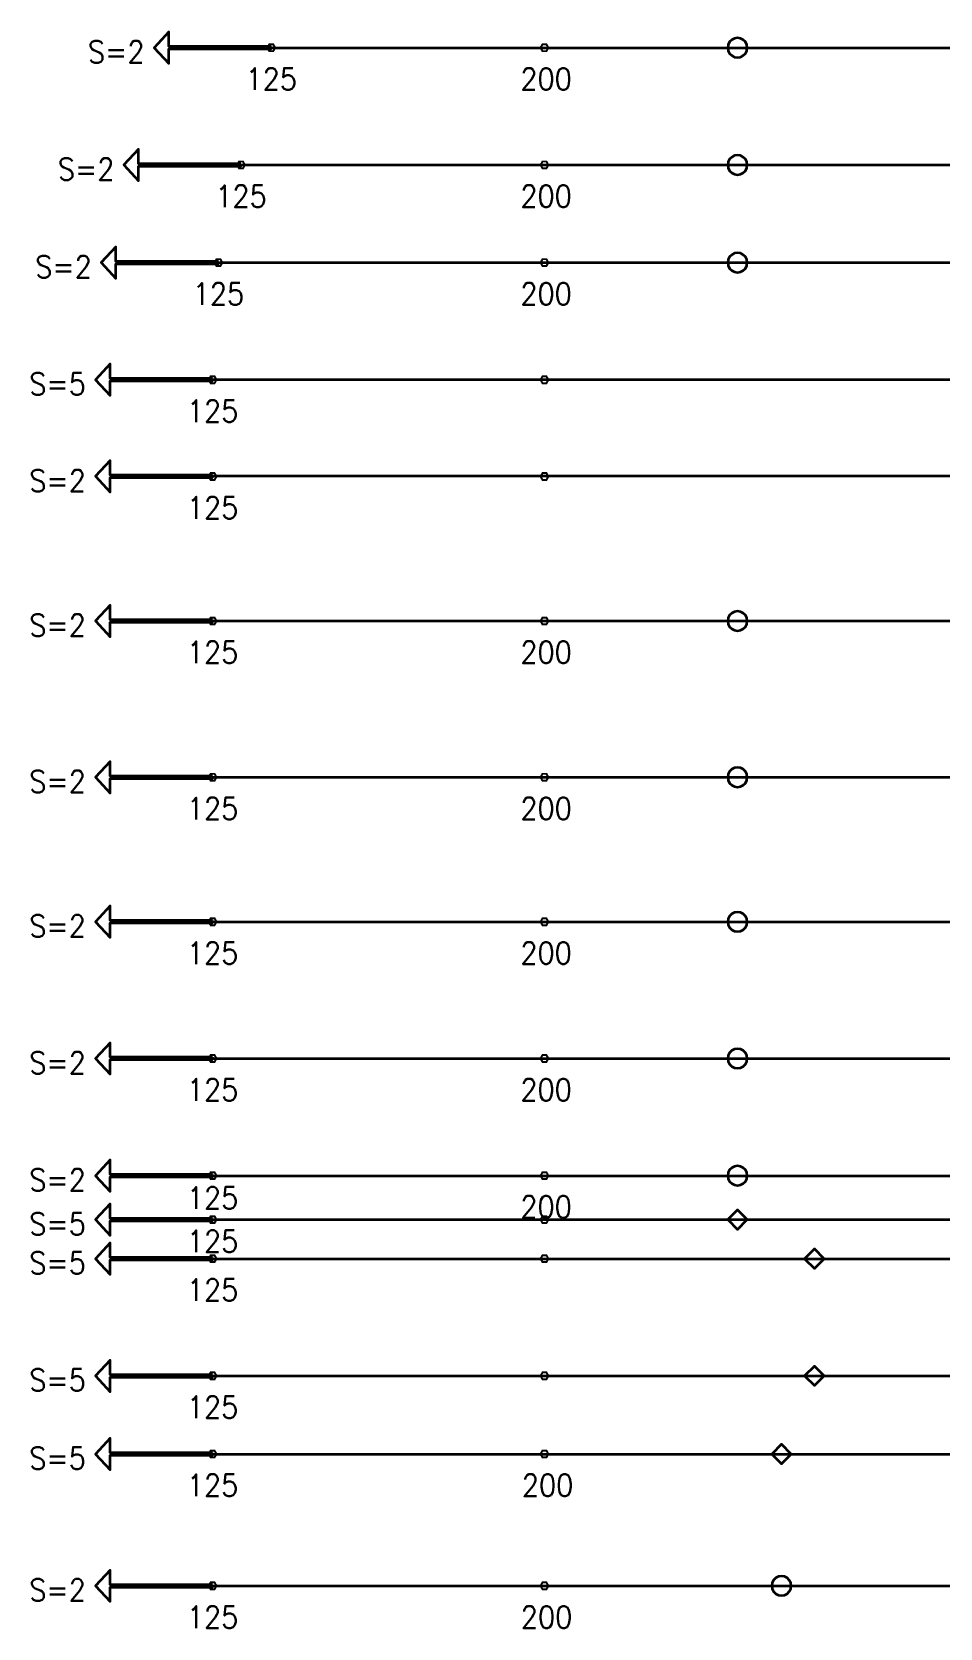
# Model space of a CAD drawing. Header units: millimetres. Extents: x 127300 to 589785, y -24728 to 44820.
# Drawn here: x 377749 to 387053, y 25468 to 41812 of the extents above; entities that cross this region are included whole.
import ezdxf

# ---------------------------------------------------------------- set-up
doc = ezdxf.new("R2010")
doc.units = ezdxf.units.MM
doc.layers.add('Current_plane_Column', color=7, linetype='Continuous', true_color=0x4b00ff)
doc.layers.add('NDC_S-TENDON', color=6, linetype='Continuous', lineweight=35)
doc.layers.add('NDC_S_ANNO', color=7, linetype='Continuous', lineweight=20)
doc.styles.get("Standard").update_dxf_attribs({"font": 'arial.ttf'})

# ---------------------------------------------------------------- blocks, each defined once
blk = doc.blocks.new('TDX')
at = {"layer": 'NDC_S-TENDON', "linetype": 'Continuous'}
for p, q in [((10050, 28750, 2900), (-3000, 28750)), ((10050, 27762, 2939), (-3000, 27762, 2939))]:
    blk.add_line(p, q, dxfattribs=at)
for points, elevation in [([(-2399, 32162), (-3449, 32162), (-3449, 32312), (-3599, 32150), (-3449, 31988), (-3449, 32138), (-2399, 32138)], 2104), ([(2277, 32150), (2282, 32119), (2297, 32091), (2319, 32069), (2347, 32055), (2377, 32050), (2408, 32055), (2436, 32069), (2458, 32091), (2473, 32119), (2477, 32150), (2473, 32181), (2458, 32209), (2436, 32231), (2408, 32245), (2377, 32250), (2347, 32245), (2319, 32231), (2297, 32209), (2282, 32181), (2277, 32150)], 2061), ([(-2709, 30962), (-3759, 30962), (-3759, 31112), (-3909, 30950), (-3759, 30788), (-3759, 30938), (-2709, 30938)], 2104), ([(2277, 30950), (2282, 30919), (2297, 30891), (2319, 30869), (2347, 30855), (2377, 30850), (2408, 30855), (2436, 30869), (2458, 30891), (2473, 30919), (2477, 30950), (2473, 30981), (2458, 31009), (2436, 31031), (2408, 31045), (2377, 31050), (2347, 31045), (2319, 31031), (2297, 31009), (2282, 30981), (2277, 30950)], 2061), ([(-2940, 29962), (-3990, 29962), (-3990, 30112), (-4140, 29950), (-3990, 29788), (-3990, 29938), (-2940, 29938)], 2104), ([(2277, 29950), (2282, 29919), (2297, 29891), (2319, 29869), (2347, 29855), (2377, 29850), (2408, 29855), (2436, 29869), (2458, 29891), (2473, 29919), (2477, 29950), (2473, 29981), (2458, 30009), (2436, 30031), (2408, 30045), (2377, 30050), (2347, 30045), (2319, 30031), (2297, 30009), (2282, 29981), (2277, 29950)], 2061), ([(-3000, 28762), (-4050, 28762), (-4050, 28912), (-4200, 28750), (-4050, 28588), (-4050, 28738), (-3000, 28738)], 5775), ([(-3000, 27774), (-4050, 27774), (-4050, 27924), (-4200, 27762), (-4050, 27600), (-4050, 27750), (-3000, 27750)], 2939), ([(-3000, 26292), (-4050, 26292), (-4050, 26442), (-4200, 26280), (-4050, 26118), (-4050, 26268), (-3000, 26268)], 2875), ([(2277, 26280), (2282, 26249), (2297, 26221), (2319, 26199), (2347, 26185), (2377, 26180), (2408, 26185), (2436, 26199), (2458, 26221), (2473, 26249), (2477, 26280), (2473, 26311), (2458, 26339), (2436, 26361), (2408, 26375), (2377, 26380), (2347, 26375), (2319, 26361), (2297, 26339), (2282, 26311), (2277, 26280)], 2832), ([(-3000, 24692), (-4050, 24692), (-4050, 24842), (-4200, 24680), (-4050, 24518), (-4050, 24668), (-3000, 24668)], 2875), ([(2277, 24680), (2282, 24649), (2297, 24621), (2319, 24599), (2347, 24585), (2377, 24580), (2408, 24585), (2436, 24599), (2458, 24621), (2473, 24649), (2477, 24680), (2473, 24711), (2458, 24739), (2436, 24761), (2408, 24775), (2377, 24780), (2347, 24775), (2319, 24761), (2297, 24739), (2282, 24711), (2277, 24680)], 2832), ([(-3000, 23212), (-4050, 23212), (-4050, 23362), (-4200, 23200), (-4050, 23038), (-4050, 23188), (-3000, 23188)], 2875), ([(2277, 23200), (2282, 23169), (2297, 23141), (2319, 23119), (2347, 23105), (2377, 23100), (2408, 23105), (2436, 23119), (2458, 23141), (2473, 23169), (2477, 23200), (2473, 23231), (2458, 23259), (2436, 23281), (2408, 23295), (2377, 23300), (2347, 23295), (2319, 23281), (2297, 23259), (2282, 23231), (2277, 23200)], 2832), ([(-3000, 21812), (-4050, 21812), (-4050, 21962), (-4200, 21800), (-4050, 21638), (-4050, 21788), (-3000, 21788)], 2875), ([(2277, 21800), (2282, 21769), (2297, 21741), (2319, 21719), (2347, 21705), (2377, 21700), (2408, 21705), (2436, 21719), (2458, 21741), (2473, 21769), (2477, 21800), (2473, 21831), (2458, 21859), (2436, 21881), (2408, 21895), (2377, 21900), (2347, 21895), (2319, 21881), (2297, 21859), (2282, 21831), (2277, 21800)], 2832), ([(-3000, 20612), (-4050, 20612), (-4050, 20762), (-4200, 20600), (-4050, 20438), (-4050, 20588), (-3000, 20588)], 2875), ([(2277, 20600), (2282, 20569), (2297, 20541), (2319, 20519), (2347, 20505), (2377, 20500), (2408, 20505), (2436, 20519), (2458, 20541), (2473, 20569), (2477, 20600), (2473, 20631), (2458, 20659), (2436, 20681), (2408, 20695), (2377, 20700), (2347, 20695), (2319, 20681), (2297, 20659), (2282, 20631), (2277, 20600)], 2832), ([(-3000, 20162), (-4050, 20162), (-4050, 20312), (-4200, 20150), (-4050, 19988), (-4050, 20138), (-3000, 20138)], 2875), ([(2277, 20150), (2377, 20050), (2477, 20150), (2377, 20250), (2277, 20150)], 2688), ([(-3000, 19762), (-4050, 19762), (-4050, 19912), (-4200, 19750), (-4050, 19588), (-4050, 19738), (-3000, 19738)], 2875), ([(3065, 19750), (3165, 19650), (3265, 19750), (3165, 19850), (3065, 19750)], 2688), ([(-3000, 18562), (-4050, 18562), (-4050, 18712), (-4200, 18550), (-4050, 18388), (-4050, 18538), (-3000, 18538)], 2875), ([(3065, 18550), (3165, 18450), (3265, 18550), (3165, 18650), (3065, 18550)], 2688), ([(-3000, 17762), (-4050, 17762), (-4050, 17912), (-4200, 17750), (-4050, 17588), (-4050, 17738), (-3000, 17738)], 2875), ([(2728, 17750), (2828, 17650), (2928, 17750), (2828, 17850), (2728, 17750)], 2688), ([(-3000, 16412), (-4050, 16412), (-4050, 16562), (-4200, 16400), (-4050, 16238), (-4050, 16388), (-3000, 16388)], 2875), ([(2728, 16400), (2732, 16369), (2747, 16341), (2769, 16319), (2797, 16305), (2828, 16300), (2858, 16305), (2886, 16319), (2908, 16341), (2923, 16369), (2928, 16400), (2923, 16431), (2908, 16459), (2886, 16481), (2858, 16495), (2828, 16500), (2797, 16495), (2769, 16481), (2747, 16459), (2732, 16431), (2728, 16400)], 2832)]:
    blk.add_lwpolyline(points, close=True, dxfattribs=dict(at, elevation=elevation))
for points, elevation in [([(-2359, 32150, 20, 20, 0), (-2379, 32185, 20, 20, 0), (-2419, 32185, 20, 20, 0), (-2439, 32150, 20, 20, 0), (-2419, 32115, 20, 20, 0), (-2379, 32115, 20, 20, 0)], 2104), ([(-2359, 32150, 20, 20, 0), (-2379, 32185, 20, 20, 0), (-2419, 32185, 20, 20, 0), (-2439, 32150, 20, 20, 0), (-2419, 32115, 20, 20, 0), (-2379, 32115, 20, 20, 0)], 2104), ([(440, 32150, 20, 20, 0), (420, 32185, 20, 20, 0), (380, 32185, 20, 20, 0), (360, 32150, 20, 20, 0), (380, 32115, 20, 20, 0), (420, 32115, 20, 20, 0)], 1022), ([(440, 32150, 20, 20, 0), (420, 32185, 20, 20, 0), (380, 32185, 20, 20, 0), (360, 32150, 20, 20, 0), (380, 32115, 20, 20, 0), (420, 32115, 20, 20, 0)], 1022), ([(440, 32150, 20, 20, 0), (420, 32185, 20, 20, 0), (380, 32185, 20, 20, 0), (360, 32150, 20, 20, 0), (380, 32115, 20, 20, 0), (420, 32115, 20, 20, 0)], 1022), ([(440, 32150, 20, 20, 0), (420, 32185, 20, 20, 0), (380, 32185, 20, 20, 0), (360, 32150, 20, 20, 0), (380, 32115, 20, 20, 0), (420, 32115, 20, 20, 0)], 1022), ([(-2669, 30950, 20, 20, 0), (-2689, 30985, 20, 20, 0), (-2729, 30985, 20, 20, 0), (-2749, 30950, 20, 20, 0), (-2729, 30915, 20, 20, 0), (-2689, 30915, 20, 20, 0)], 2104), ([(-2669, 30950, 20, 20, 0), (-2689, 30985, 20, 20, 0), (-2729, 30985, 20, 20, 0), (-2749, 30950, 20, 20, 0), (-2729, 30915, 20, 20, 0), (-2689, 30915, 20, 20, 0)], 2104), ([(440, 30950, 20, 20, 0), (420, 30985, 20, 20, 0), (380, 30985, 20, 20, 0), (360, 30950, 20, 20, 0), (380, 30915, 20, 20, 0), (420, 30915, 20, 20, 0)], 1022), ([(440, 30950, 20, 20, 0), (420, 30985, 20, 20, 0), (380, 30985, 20, 20, 0), (360, 30950, 20, 20, 0), (380, 30915, 20, 20, 0), (420, 30915, 20, 20, 0)], 1022), ([(440, 30950, 20, 20, 0), (420, 30985, 20, 20, 0), (380, 30985, 20, 20, 0), (360, 30950, 20, 20, 0), (380, 30915, 20, 20, 0), (420, 30915, 20, 20, 0)], 1022), ([(440, 30950, 20, 20, 0), (420, 30985, 20, 20, 0), (380, 30985, 20, 20, 0), (360, 30950, 20, 20, 0), (380, 30915, 20, 20, 0), (420, 30915, 20, 20, 0)], 1022), ([(-2900, 29950, 20, 20, 0), (-2920, 29985, 20, 20, 0), (-2960, 29985, 20, 20, 0), (-2980, 29950, 20, 20, 0), (-2960, 29915, 20, 20, 0), (-2920, 29915, 20, 20, 0)], 2104), ([(-2900, 29950, 20, 20, 0), (-2920, 29985, 20, 20, 0), (-2960, 29985, 20, 20, 0), (-2980, 29950, 20, 20, 0), (-2960, 29915, 20, 20, 0), (-2920, 29915, 20, 20, 0)], 2104), ([(440, 29950, 20, 20, 0), (420, 29985, 20, 20, 0), (380, 29985, 20, 20, 0), (360, 29950, 20, 20, 0), (380, 29915, 20, 20, 0), (420, 29915, 20, 20, 0)], 1022), ([(440, 29950, 20, 20, 0), (420, 29985, 20, 20, 0), (380, 29985, 20, 20, 0), (360, 29950, 20, 20, 0), (380, 29915, 20, 20, 0), (420, 29915, 20, 20, 0)], 1022), ([(440, 29950, 20, 20, 0), (420, 29985, 20, 20, 0), (380, 29985, 20, 20, 0), (360, 29950, 20, 20, 0), (380, 29915, 20, 20, 0), (420, 29915, 20, 20, 0)], 1022), ([(440, 29950, 20, 20, 0), (420, 29985, 20, 20, 0), (380, 29985, 20, 20, 0), (360, 29950, 20, 20, 0), (380, 29915, 20, 20, 0), (420, 29915, 20, 20, 0)], 1022), ([(-2960, 28750, 20, 20, 0), (-2980, 28785, 20, 20, 0), (-3020, 28785, 20, 20, 0), (-3040, 28750, 20, 20, 0), (-3020, 28715, 20, 20, 0), (-2980, 28715, 20, 20, 0)], 5775), ([(-2960, 28750, 20, 20, 0), (-2980, 28785, 20, 20, 0), (-3020, 28785, 20, 20, 0), (-3040, 28750, 20, 20, 0), (-3020, 28715, 20, 20, 0), (-2980, 28715, 20, 20, 0)], 5775), ([(440, 28750, 20, 20, 0), (420, 28785, 20, 20, 0), (380, 28785, 20, 20, 0), (360, 28750, 20, 20, 0), (380, 28715, 20, 20, 0), (420, 28715, 20, 20, 0)], 2900), ([(440, 28750, 20, 20, 0), (420, 28785, 20, 20, 0), (380, 28785, 20, 20, 0), (360, 28750, 20, 20, 0), (380, 28715, 20, 20, 0), (420, 28715, 20, 20, 0)], 2900), ([(440, 28750, 20, 20, 0), (420, 28785, 20, 20, 0), (380, 28785, 20, 20, 0), (360, 28750, 20, 20, 0), (380, 28715, 20, 20, 0), (420, 28715, 20, 20, 0)], 2900), ([(440, 28750, 20, 20, 0), (420, 28785, 20, 20, 0), (380, 28785, 20, 20, 0), (360, 28750, 20, 20, 0), (380, 28715, 20, 20, 0), (420, 28715, 20, 20, 0)], 2900), ([(-2960, 27760, 20, 20, 0), (-2980, 27794, 20, 20, 0), (-3020, 27794, 20, 20, 0), (-3040, 27760, 20, 20, 0), (-3020, 27725, 20, 20, 0), (-2980, 27725, 20, 20, 0)], 5825), ([(-2960, 27760, 20, 20, 0), (-2980, 27794, 20, 20, 0), (-3020, 27794, 20, 20, 0), (-3040, 27760, 20, 20, 0), (-3020, 27725, 20, 20, 0), (-2980, 27725, 20, 20, 0)], 5825), ([(440, 27760, 20, 20, 0), (420, 27794, 20, 20, 0), (380, 27794, 20, 20, 0), (360, 27760, 20, 20, 0), (380, 27725, 20, 20, 0), (420, 27725, 20, 20, 0)], 2950), ([(440, 27760, 20, 20, 0), (420, 27794, 20, 20, 0), (380, 27794, 20, 20, 0), (360, 27760, 20, 20, 0), (380, 27725, 20, 20, 0), (420, 27725, 20, 20, 0)], 2950), ([(440, 27760, 20, 20, 0), (420, 27794, 20, 20, 0), (380, 27794, 20, 20, 0), (360, 27760, 20, 20, 0), (380, 27725, 20, 20, 0), (420, 27725, 20, 20, 0)], 2950), ([(440, 27760, 20, 20, 0), (420, 27794, 20, 20, 0), (380, 27794, 20, 20, 0), (360, 27760, 20, 20, 0), (380, 27725, 20, 20, 0), (420, 27725, 20, 20, 0)], 2950), ([(-2960, 26280, 20, 20, 0), (-2980, 26315, 20, 20, 0), (-3020, 26315, 20, 20, 0), (-3040, 26280, 20, 20, 0), (-3020, 26245, 20, 20, 0), (-2980, 26245, 20, 20, 0)], 2875), ([(-2960, 26280, 20, 20, 0), (-2980, 26315, 20, 20, 0), (-3020, 26315, 20, 20, 0), (-3040, 26280, 20, 20, 0), (-3020, 26245, 20, 20, 0), (-2980, 26245, 20, 20, 0)], 2875), ([(440, 26280, 20, 20, 0), (420, 26315, 20, 20, 0), (380, 26315, 20, 20, 0), (360, 26280, 20, 20, 0), (380, 26245, 20, 20, 0), (420, 26245, 20, 20, 0)], 1793), ([(440, 26280, 20, 20, 0), (420, 26315, 20, 20, 0), (380, 26315, 20, 20, 0), (360, 26280, 20, 20, 0), (380, 26245, 20, 20, 0), (420, 26245, 20, 20, 0)], 1793), ([(440, 26280, 20, 20, 0), (420, 26315, 20, 20, 0), (380, 26315, 20, 20, 0), (360, 26280, 20, 20, 0), (380, 26245, 20, 20, 0), (420, 26245, 20, 20, 0)], 1793), ([(440, 26280, 20, 20, 0), (420, 26315, 20, 20, 0), (380, 26315, 20, 20, 0), (360, 26280, 20, 20, 0), (380, 26245, 20, 20, 0), (420, 26245, 20, 20, 0)], 1793), ([(-2960, 24680, 20, 20, 0), (-2980, 24715, 20, 20, 0), (-3020, 24715, 20, 20, 0), (-3040, 24680, 20, 20, 0), (-3020, 24645, 20, 20, 0), (-2980, 24645, 20, 20, 0)], 2875), ([(-2960, 24680, 20, 20, 0), (-2980, 24715, 20, 20, 0), (-3020, 24715, 20, 20, 0), (-3040, 24680, 20, 20, 0), (-3020, 24645, 20, 20, 0), (-2980, 24645, 20, 20, 0)], 2875), ([(440, 24680, 20, 20, 0), (420, 24715, 20, 20, 0), (380, 24715, 20, 20, 0), (360, 24680, 20, 20, 0), (380, 24645, 20, 20, 0), (420, 24645, 20, 20, 0)], 1793), ([(440, 24680, 20, 20, 0), (420, 24715, 20, 20, 0), (380, 24715, 20, 20, 0), (360, 24680, 20, 20, 0), (380, 24645, 20, 20, 0), (420, 24645, 20, 20, 0)], 1793), ([(440, 24680, 20, 20, 0), (420, 24715, 20, 20, 0), (380, 24715, 20, 20, 0), (360, 24680, 20, 20, 0), (380, 24645, 20, 20, 0), (420, 24645, 20, 20, 0)], 1793), ([(440, 24680, 20, 20, 0), (420, 24715, 20, 20, 0), (380, 24715, 20, 20, 0), (360, 24680, 20, 20, 0), (380, 24645, 20, 20, 0), (420, 24645, 20, 20, 0)], 1793), ([(-2960, 23200, 20, 20, 0), (-2980, 23235, 20, 20, 0), (-3020, 23235, 20, 20, 0), (-3040, 23200, 20, 20, 0), (-3020, 23165, 20, 20, 0), (-2980, 23165, 20, 20, 0)], 2875), ([(-2960, 23200, 20, 20, 0), (-2980, 23235, 20, 20, 0), (-3020, 23235, 20, 20, 0), (-3040, 23200, 20, 20, 0), (-3020, 23165, 20, 20, 0), (-2980, 23165, 20, 20, 0)], 2875), ([(440, 23200, 20, 20, 0), (420, 23235, 20, 20, 0), (380, 23235, 20, 20, 0), (360, 23200, 20, 20, 0), (380, 23165, 20, 20, 0), (420, 23165, 20, 20, 0)], 1793), ([(440, 23200, 20, 20, 0), (420, 23235, 20, 20, 0), (380, 23235, 20, 20, 0), (360, 23200, 20, 20, 0), (380, 23165, 20, 20, 0), (420, 23165, 20, 20, 0)], 1793), ([(440, 23200, 20, 20, 0), (420, 23235, 20, 20, 0), (380, 23235, 20, 20, 0), (360, 23200, 20, 20, 0), (380, 23165, 20, 20, 0), (420, 23165, 20, 20, 0)], 1793), ([(440, 23200, 20, 20, 0), (420, 23235, 20, 20, 0), (380, 23235, 20, 20, 0), (360, 23200, 20, 20, 0), (380, 23165, 20, 20, 0), (420, 23165, 20, 20, 0)], 1793), ([(-2960, 21800, 20, 20, 0), (-2980, 21835, 20, 20, 0), (-3020, 21835, 20, 20, 0), (-3040, 21800, 20, 20, 0), (-3020, 21765, 20, 20, 0), (-2980, 21765, 20, 20, 0)], 2875), ([(-2960, 21800, 20, 20, 0), (-2980, 21835, 20, 20, 0), (-3020, 21835, 20, 20, 0), (-3040, 21800, 20, 20, 0), (-3020, 21765, 20, 20, 0), (-2980, 21765, 20, 20, 0)], 2875), ([(440, 21800, 20, 20, 0), (420, 21835, 20, 20, 0), (380, 21835, 20, 20, 0), (360, 21800, 20, 20, 0), (380, 21765, 20, 20, 0), (420, 21765, 20, 20, 0)], 1793), ([(440, 21800, 20, 20, 0), (420, 21835, 20, 20, 0), (380, 21835, 20, 20, 0), (360, 21800, 20, 20, 0), (380, 21765, 20, 20, 0), (420, 21765, 20, 20, 0)], 1793), ([(440, 21800, 20, 20, 0), (420, 21835, 20, 20, 0), (380, 21835, 20, 20, 0), (360, 21800, 20, 20, 0), (380, 21765, 20, 20, 0), (420, 21765, 20, 20, 0)], 1793), ([(440, 21800, 20, 20, 0), (420, 21835, 20, 20, 0), (380, 21835, 20, 20, 0), (360, 21800, 20, 20, 0), (380, 21765, 20, 20, 0), (420, 21765, 20, 20, 0)], 1793), ([(-2960, 20600, 20, 20, 0), (-2980, 20635, 20, 20, 0), (-3020, 20635, 20, 20, 0), (-3040, 20600, 20, 20, 0), (-3020, 20565, 20, 20, 0), (-2980, 20565, 20, 20, 0)], 2875), ([(-2960, 20600, 20, 20, 0), (-2980, 20635, 20, 20, 0), (-3020, 20635, 20, 20, 0), (-3040, 20600, 20, 20, 0), (-3020, 20565, 20, 20, 0), (-2980, 20565, 20, 20, 0)], 2875), ([(440, 20600, 20, 20, 0), (420, 20635, 20, 20, 0), (380, 20635, 20, 20, 0), (360, 20600, 20, 20, 0), (380, 20565, 20, 20, 0), (420, 20565, 20, 20, 0)], 1793), ([(440, 20600, 20, 20, 0), (420, 20635, 20, 20, 0), (380, 20635, 20, 20, 0), (360, 20600, 20, 20, 0), (380, 20565, 20, 20, 0), (420, 20565, 20, 20, 0)], 1793), ([(440, 20600, 20, 20, 0), (420, 20635, 20, 20, 0), (380, 20635, 20, 20, 0), (360, 20600, 20, 20, 0), (380, 20565, 20, 20, 0), (420, 20565, 20, 20, 0)], 1793), ([(440, 20600, 20, 20, 0), (420, 20635, 20, 20, 0), (380, 20635, 20, 20, 0), (360, 20600, 20, 20, 0), (380, 20565, 20, 20, 0), (420, 20565, 20, 20, 0)], 1793), ([(-2960, 20150, 20, 20, 0), (-2980, 20185, 20, 20, 0), (-3020, 20185, 20, 20, 0), (-3040, 20150, 20, 20, 0), (-3020, 20115, 20, 20, 0), (-2980, 20115, 20, 20, 0)], 2875), ([(-2960, 20150, 20, 20, 0), (-2980, 20185, 20, 20, 0), (-3020, 20185, 20, 20, 0), (-3040, 20150, 20, 20, 0), (-3020, 20115, 20, 20, 0), (-2980, 20115, 20, 20, 0)], 2875), ([(440, 20150, 20, 20, 0), (420, 20185, 20, 20, 0), (380, 20185, 20, 20, 0), (360, 20150, 20, 20, 0), (380, 20115, 20, 20, 0), (420, 20115, 20, 20, 0)], 1761), ([(440, 20150, 20, 20, 0), (420, 20185, 20, 20, 0), (380, 20185, 20, 20, 0), (360, 20150, 20, 20, 0), (380, 20115, 20, 20, 0), (420, 20115, 20, 20, 0)], 1761), ([(440, 20150, 20, 20, 0), (420, 20185, 20, 20, 0), (380, 20185, 20, 20, 0), (360, 20150, 20, 20, 0), (380, 20115, 20, 20, 0), (420, 20115, 20, 20, 0)], 1761), ([(440, 20150, 20, 20, 0), (420, 20185, 20, 20, 0), (380, 20185, 20, 20, 0), (360, 20150, 20, 20, 0), (380, 20115, 20, 20, 0), (420, 20115, 20, 20, 0)], 1761), ([(-2960, 19750, 20, 20, 0), (-2980, 19785, 20, 20, 0), (-3020, 19785, 20, 20, 0), (-3040, 19750, 20, 20, 0), (-3020, 19715, 20, 20, 0), (-2980, 19715, 20, 20, 0)], 2875), ([(-2960, 19750, 20, 20, 0), (-2980, 19785, 20, 20, 0), (-3020, 19785, 20, 20, 0), (-3040, 19750, 20, 20, 0), (-3020, 19715, 20, 20, 0), (-2980, 19715, 20, 20, 0)], 2875), ([(440, 19750, 20, 20, 0), (420, 19785, 20, 20, 0), (380, 19785, 20, 20, 0), (360, 19750, 20, 20, 0), (380, 19715, 20, 20, 0), (420, 19715, 20, 20, 0)], 2475), ([(440, 19750, 20, 20, 0), (420, 19785, 20, 20, 0), (380, 19785, 20, 20, 0), (360, 19750, 20, 20, 0), (380, 19715, 20, 20, 0), (420, 19715, 20, 20, 0)], 2475), ([(440, 19750, 20, 20, 0), (420, 19785, 20, 20, 0), (380, 19785, 20, 20, 0), (360, 19750, 20, 20, 0), (380, 19715, 20, 20, 0), (420, 19715, 20, 20, 0)], 2475), ([(440, 19750, 20, 20, 0), (420, 19785, 20, 20, 0), (380, 19785, 20, 20, 0), (360, 19750, 20, 20, 0), (380, 19715, 20, 20, 0), (420, 19715, 20, 20, 0)], 2475), ([(-2960, 18550, 20, 20, 0), (-2980, 18585, 20, 20, 0), (-3020, 18585, 20, 20, 0), (-3040, 18550, 20, 20, 0), (-3020, 18515, 20, 20, 0), (-2980, 18515, 20, 20, 0)], 2875), ([(-2960, 18550, 20, 20, 0), (-2980, 18585, 20, 20, 0), (-3020, 18585, 20, 20, 0), (-3040, 18550, 20, 20, 0), (-3020, 18515, 20, 20, 0), (-2980, 18515, 20, 20, 0)], 2875), ([(440, 18550, 20, 20, 0), (420, 18585, 20, 20, 0), (380, 18585, 20, 20, 0), (360, 18550, 20, 20, 0), (380, 18515, 20, 20, 0), (420, 18515, 20, 20, 0)], 2475), ([(440, 18550, 20, 20, 0), (420, 18585, 20, 20, 0), (380, 18585, 20, 20, 0), (360, 18550, 20, 20, 0), (380, 18515, 20, 20, 0), (420, 18515, 20, 20, 0)], 2475), ([(440, 18550, 20, 20, 0), (420, 18585, 20, 20, 0), (380, 18585, 20, 20, 0), (360, 18550, 20, 20, 0), (380, 18515, 20, 20, 0), (420, 18515, 20, 20, 0)], 2475), ([(440, 18550, 20, 20, 0), (420, 18585, 20, 20, 0), (380, 18585, 20, 20, 0), (360, 18550, 20, 20, 0), (380, 18515, 20, 20, 0), (420, 18515, 20, 20, 0)], 2475), ([(-2960, 17750, 20, 20, 0), (-2980, 17785, 20, 20, 0), (-3020, 17785, 20, 20, 0), (-3040, 17750, 20, 20, 0), (-3020, 17715, 20, 20, 0), (-2980, 17715, 20, 20, 0)], 2875), ([(-2960, 17750, 20, 20, 0), (-2980, 17785, 20, 20, 0), (-3020, 17785, 20, 20, 0), (-3040, 17750, 20, 20, 0), (-3020, 17715, 20, 20, 0), (-2980, 17715, 20, 20, 0)], 2875), ([(440, 17750, 20, 20, 0), (420, 17785, 20, 20, 0), (380, 17785, 20, 20, 0), (360, 17750, 20, 20, 0), (380, 17715, 20, 20, 0), (420, 17715, 20, 20, 0)], 2575), ([(440, 17750, 20, 20, 0), (420, 17785, 20, 20, 0), (380, 17785, 20, 20, 0), (360, 17750, 20, 20, 0), (380, 17715, 20, 20, 0), (420, 17715, 20, 20, 0)], 2575), ([(440, 17750, 20, 20, 0), (420, 17785, 20, 20, 0), (380, 17785, 20, 20, 0), (360, 17750, 20, 20, 0), (380, 17715, 20, 20, 0), (420, 17715, 20, 20, 0)], 2575), ([(440, 17750, 20, 20, 0), (420, 17785, 20, 20, 0), (380, 17785, 20, 20, 0), (360, 17750, 20, 20, 0), (380, 17715, 20, 20, 0), (420, 17715, 20, 20, 0)], 2575), ([(-2960, 16400, 20, 20, 0), (-2980, 16435, 20, 20, 0), (-3020, 16435, 20, 20, 0), (-3040, 16400, 20, 20, 0), (-3020, 16365, 20, 20, 0), (-2980, 16365, 20, 20, 0)], 2875), ([(-2960, 16400, 20, 20, 0), (-2980, 16435, 20, 20, 0), (-3020, 16435, 20, 20, 0), (-3040, 16400, 20, 20, 0), (-3020, 16365, 20, 20, 0), (-2980, 16365, 20, 20, 0)], 2875), ([(440, 16400, 20, 20, 0), (420, 16435, 20, 20, 0), (380, 16435, 20, 20, 0), (360, 16400, 20, 20, 0), (380, 16365, 20, 20, 0), (420, 16365, 20, 20, 0)], 2585), ([(440, 16400, 20, 20, 0), (420, 16435, 20, 20, 0), (380, 16435, 20, 20, 0), (360, 16400, 20, 20, 0), (380, 16365, 20, 20, 0), (420, 16365, 20, 20, 0)], 2585), ([(440, 16400, 20, 20, 0), (420, 16435, 20, 20, 0), (380, 16435, 20, 20, 0), (360, 16400, 20, 20, 0), (380, 16365, 20, 20, 0), (420, 16365, 20, 20, 0)], 2585), ([(440, 16400, 20, 20, 0), (420, 16435, 20, 20, 0), (380, 16435, 20, 20, 0), (360, 16400, 20, 20, 0), (380, 16365, 20, 20, 0), (420, 16365, 20, 20, 0)], 2585)]:
    blk.add_lwpolyline(points, format="xyseb", close=True, dxfattribs=dict(at, elevation=elevation))
for points in [[(-2399, 32150, -401), (-1952, 32150, -403), (1184, 32150, 2091), (1866, 32150, 2074), (2633, 32150, 2055), (3401, 32150, 2040), (4168, 32150, 2032), (4935, 32150, 2029), (5702, 32150, 2035), (6470, 32150, 2052), (7237, 32150, 2080), (8004, 32150, 2119), (8686, 32150, 2153), (9368, 32150, 2173), (10050, 32150, 2179)], [(-2709, 30950, -718), (-2262, 30950, -720), (1184, 30950, 2091), (1866, 30950, 2074), (2633, 30950, 2055), (3401, 30950, 2040), (4168, 30950, 2032), (4935, 30950, 2029), (5702, 30950, 2035), (6470, 30950, 2052), (7237, 30950, 2080), (8004, 30950, 2119), (8686, 30950, 2153), (9368, 30950, 2173), (10050, 30950, 2179)], [(-2940, 29950, -773), (-2492, 29950, -775), (1184, 29950, 2091), (1866, 29950, 2074), (2633, 29950, 2055), (3401, 29950, 2040), (4168, 29950, 2032), (4935, 29950, 2029), (5702, 29950, 2035), (6470, 29950, 2052), (7237, 29950, 2080), (8004, 29950, 2119), (8686, 29950, 2153), (9368, 29950, 2173), (10050, 29950, 2179)], [(-3000, 26280, 0), (-2318, 26280, -3), (1184, 26280, 2862), (1866, 26280, 2845), (2633, 26280, 2825), (3401, 26280, 2811), (4168, 26280, 2803), (4935, 26280, 2800), (5702, 26280, 2806), (6470, 26280, 2822), (7237, 26280, 2851), (8004, 26280, 2890), (8686, 26280, 2923), (9368, 26280, 2943), (10050, 26280, 2950)], [(-3000, 24680, 0), (-1918, 24680, -3), (1184, 24680, 2862), (1866, 24680, 2845), (2633, 24680, 2825), (3401, 24680, 2811), (4168, 24680, 2803), (4935, 24680, 2800), (5702, 24680, 2806), (6470, 24680, 2822), (7237, 24680, 2851), (8004, 24680, 2890), (8686, 24680, 2923), (9368, 24680, 2943), (10050, 24680, 2950)], [(-3000, 23200, 0), (-1918, 23200, -3), (1184, 23200, 2862), (1866, 23200, 2845), (2633, 23200, 2825), (3401, 23200, 2811), (4168, 23200, 2803), (4935, 23200, 2800), (5702, 23200, 2806), (6470, 23200, 2822), (7237, 23200, 2851), (8004, 23200, 2890), (8686, 23200, 2923), (9368, 23200, 2943), (10050, 23200, 2950)], [(-3000, 21800, 0), (-1918, 21800, -3), (1184, 21800, 2862), (1866, 21800, 2845), (2633, 21800, 2825), (3401, 21800, 2811), (4168, 21800, 2803), (4935, 21800, 2800), (5702, 21800, 2806), (6470, 21800, 2822), (7237, 21800, 2851), (8004, 21800, 2890), (8686, 21800, 2923), (9368, 21800, 2943), (10050, 21800, 2950)], [(-3000, 20600, 0), (-1918, 20600, -3), (1184, 20600, 2862), (1866, 20600, 2845), (2633, 20600, 2825), (3401, 20600, 2811), (4168, 20600, 2803), (4935, 20600, 2800), (5702, 20600, 2806), (6470, 20600, 2822), (7237, 20600, 2851), (8004, 20600, 2890), (8686, 20600, 2923), (9368, 20600, 2943), (10050, 20600, 2950)], [(-3000, 20150, 0), (-1918, 20150, -14), (1184, 20150, 2817), (1866, 20150, 2745), (2633, 20150, 2660), (3401, 20150, 2599), (4168, 20150, 2562), (4935, 20150, 2550), (5702, 20150, 2565), (6470, 20150, 2610), (7237, 20150, 2685), (8004, 20150, 2790), (8686, 20150, 2879), (9368, 20150, 2932), (10050, 20150, 2950)], [(-3000, 19750, 0), (712, 19750, 2861), (1604, 19750, 2817), (2496, 19750, 2745), (3500, 19750, 2660), (4503, 19750, 2599), (5507, 19750, 2562), (6510, 19750, 2550), (7514, 19750, 2562), (8517, 19750, 2599), (9521, 19750, 2660), (10524, 19750, 2745), (11416, 19750, 2817), (12308, 19750, 2861), (13200, 19750, 2875)], [(-3000, 18550, 0), (712, 18550, 2861), (1604, 18550, 2817), (2496, 18550, 2745), (3500, 18550, 2660), (4503, 18550, 2599), (5507, 18550, 2562), (6510, 18550, 2550), (7514, 18550, 2562), (8517, 18550, 2599), (9521, 18550, 2660), (10524, 18550, 2745), (11416, 18550, 2817), (12308, 18550, 2861), (13200, 18550, 2875)], [(-3000, 17750, 0), (622, 17750, 2861), (1424, 17750, 2817), (2226, 17750, 2745), (3128, 17750, 2660), (4031, 17750, 2599), (4933, 17750, 2562), (5835, 17750, 2550), (6737, 17750, 2562), (7640, 17750, 2599), (8542, 17750, 2660), (9444, 17750, 2745), (10246, 17750, 2817), (11048, 17750, 2861), (11850, 17750, 2875)], [(-3000, 16400, 0), (622, 16400, 2872), (1424, 16400, 2862), (2226, 16400, 2845), (3128, 16400, 2825), (4031, 16400, 2811), (4933, 16400, 2803), (5835, 16400, 2800), (6737, 16400, 2803), (7640, 16400, 2811), (8542, 16400, 2825), (9444, 16400, 2845), (10246, 16400, 2862), (11048, 16400, 2872), (11850, 16400, 2875)]]:
    blk.add_polyline3d(points, dxfattribs=at)
at = {"layer": 'NDC_S_ANNO', "linetype": 'Continuous', "char_height": 225, "attachment_point": 5, "line_spacing_factor": 0.75}
for s, insert in [('\\FSTANDARD.shx;S=2', (-3987, 32108, -276)), ('\\FSTANDARD.shx;125', (-2399, 31830, -401)), ('\\FSTANDARD.shx;200', (417, 31830, 2179)), ('\\FSTANDARD.shx;S=2', (-4296, 30908, -593)), ('\\FSTANDARD.shx;125', (-2709, 30630, -718)), ('\\FSTANDARD.shx;200', (417, 30630, 2179)), ('\\FSTANDARD.shx;S=2', (-4527, 29908, -648)), ('\\FSTANDARD.shx;125', (-2940, 29630, -773)), ('\\FSTANDARD.shx;200', (417, 29630, 2179)), ('{\\Fstandard|c0;S=5}', (-4588, 28708, 125)), ('\\FSTANDARD.shx;125', (-3000, 28430)), ('{\\Fstandard|c0;S=2}', (-4588, 27717, 125)), ('\\FSTANDARD.shx;125', (-3000, 27440)), ('\\FSTANDARD.shx;S=2', (-4588, 26237, 125)), ('\\FSTANDARD.shx;125', (-3000, 25960)), ('\\FSTANDARD.shx;200', (417, 25960, 2950)), ('\\FSTANDARD.shx;S=2', (-4588, 24637, 125)), ('\\FSTANDARD.shx;125', (-3000, 24360)), ('\\FSTANDARD.shx;200', (417, 24360, 2950)), ('\\FSTANDARD.shx;S=2', (-4588, 23157, 125)), ('\\FSTANDARD.shx;125', (-3000, 22880)), ('\\FSTANDARD.shx;200', (417, 22880, 2950)), ('\\FSTANDARD.shx;S=2', (-4588, 21757, 125)), ('\\FSTANDARD.shx;125', (-3000, 21480)), ('\\FSTANDARD.shx;200', (417, 21480, 2950)), ('\\FSTANDARD.shx;S=2', (-4588, 20557, 125)), ('\\FSTANDARD.shx;125', (-3000, 20372)), ('\\FSTANDARD.shx;200', (417, 20280, 2950)), ('\\FSTANDARD.shx;S=5', (-4588, 20107, 125)), ('\\FSTANDARD.shx;125', (-3000, 19928)), ('\\FSTANDARD.shx;S=5', (-4588, 19707, 125)), ('\\FSTANDARD.shx;125', (-3000, 19430)), ('\\FSTANDARD.shx;S=5', (-4588, 18508, 125)), ('\\FSTANDARD.shx;125', (-3000, 18230)), ('\\FSTANDARD.shx;S=5', (-4588, 17708, 125)), ('\\FSTANDARD.shx;125', (-3000, 17430)), ('\\FSTANDARD.shx;200', (432, 17430, 3241)), ('\\FSTANDARD.shx;S=2', (-4588, 16358, 125)), ('\\FSTANDARD.shx;125', (-3000, 16080)), ('\\FSTANDARD.shx;200', (421, 16080, 3266))]:
    blk.add_mtext(s, dxfattribs=dict(at, insert=insert))

msp = doc.modelspace()

# ---------------------------------------------------------------- block references
at = {"layer": 'Current_plane_Column'}
msp.add_blockref('TDX', (382600, 9500), dxfattribs=at)

doc.saveas('drawing.dxf')
